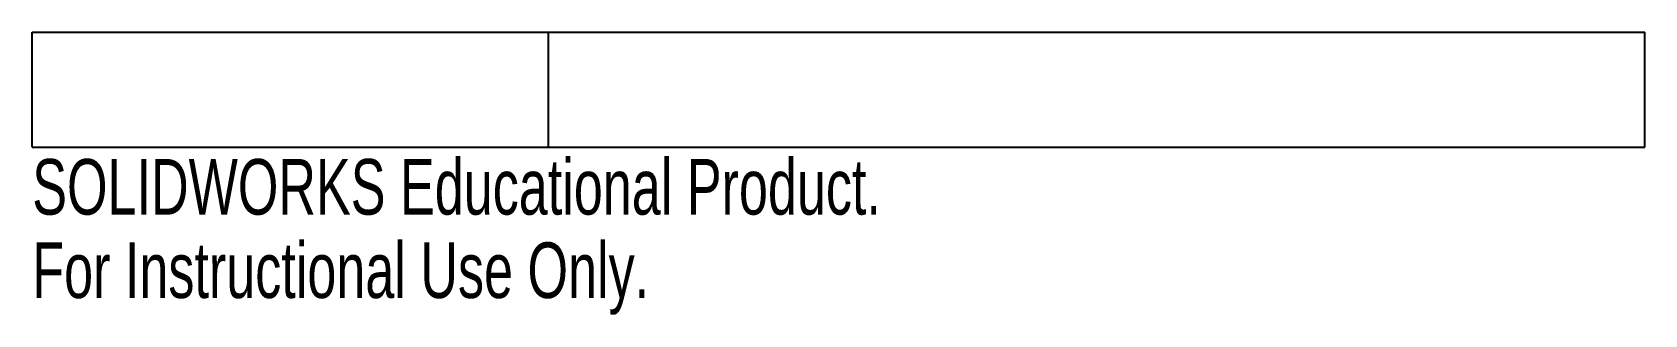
# Paper-space layout '_Top' of a CAD drawing. Header units: millimetres. Extents: x -70 to 70, y -25 to 0.
import ezdxf

# ---------------------------------------------------------------- set-up
doc = ezdxf.new("R2010")
doc.units = ezdxf.units.MM
doc.styles.add('SLDTEXTSTYLE0', font='TXT', dxfattribs={"width": 0.7})

psp = doc.layouts.new('_Top')

# ---------------------------------------------------------------- linework, layer by layer
at = {"color": 7, "linetype": 'Continuous', "lineweight": 25}
for p, q in [((-70, -10), (-70, 0)), ((-70, 0), (70, 0)), ((-25.21, 0), (-25.21, -10)), ((70, -10), (70, 0)), ((-70, -10), (70, -10))]:
    psp.add_line(p, q, dxfattribs=at)

# ---------------------------------------------------------------- texts
at = {"color": 7, "linetype": 'Continuous', "char_height": 4.8336, "attachment_point": 1, "style": 'SLDTEXTSTYLE0'}
for s, insert in [('SOLIDWORKS Educational Product.', (-70, -11.02)), ('For Instructional Use Only.', (-70, -18.27))]:
    psp.add_mtext(s, dxfattribs=dict(at, insert=insert))

doc.saveas('drawing.dxf')
